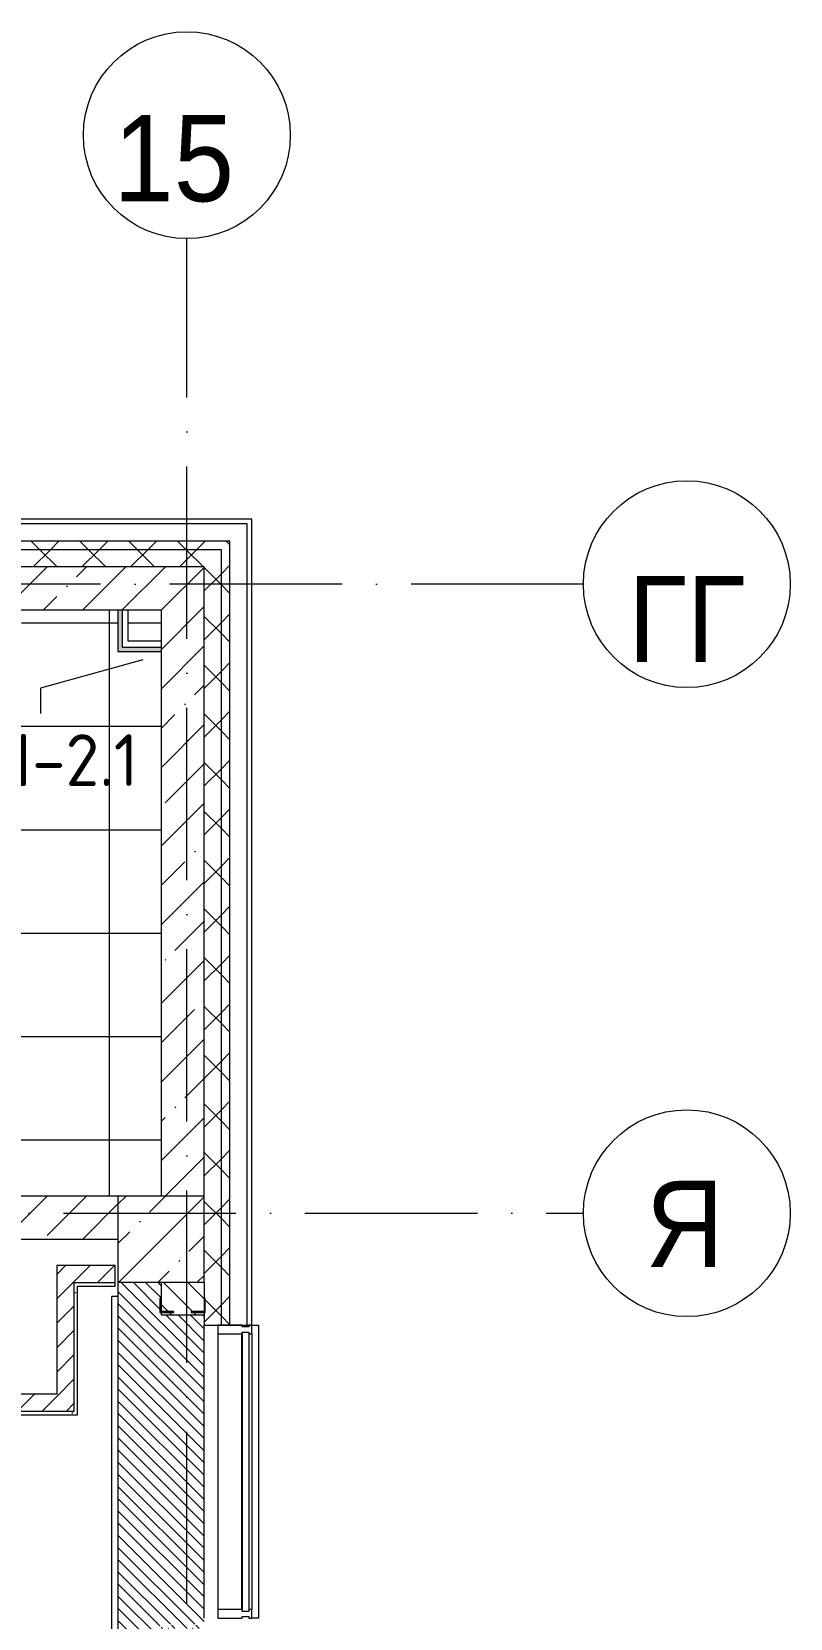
# Model space of a CAD drawing. Header units: millimetres. Extents: x -6467 to 106027, y -7090 to 195095.
# Drawn here: x 22550 to 26950, y 41631 to 50836 of the extents above; entities that cross this region are included whole.
import ezdxf

# ---------------------------------------------------------------- set-up
doc = ezdxf.new("R2010")
doc.units = ezdxf.units.MM
doc.linetypes.add('50_200_ШТРИХ_1Т_ш5_п1_п1_', pattern=[1400, 1000, -200, 0, -200])
for name, color, linetype, lineweight in [('A-FLOR', 7, 'Continuous', 9), ('A-GLAZ', 7, 'Continuous', 5), ('A-GLAZ-CWMG', 7, 'Continuous', 9), ('A-GLAZ-CWMG-1', 7, 'Continuous', 20), ('A-WALL', 7, 'Continuous', 5), ('A-WALL-FNSH-1', 7, 'Continuous', 5), ('A-WALL-IDEN', 7, 'Continuous', 9), ('I-WALL', 7, 'Continuous', 5), ('S-COLS', 7, 'Continuous', 9), ('S-COLS-1', 7, 'Continuous', 5)]:
    doc.layers.add(name, color=color, linetype=linetype, lineweight=lineweight)
for name, color, linetype, lineweight, true_color in [('A-FLOR-PATT-1', 7, 'Continuous', 5, 0xd61c12), ('A-GENM-1', 7, 'Continuous', 9, 0xaaaaaa), ('A-GENM-2', 7, 'Continuous', 20, 0xaaaaaa), ('A-WALL-1', 7, 'Continuous', 5, 0x77b143), ('I-WALL-1', 7, 'Continuous', 5, 0x787878), ('S-STRS-2', 7, 'Continuous', 5, 0xbfbfbf), ('Оси-1', 7, 'Continuous', 20, 0xaaaaaa), ('Оси-2', 7, 'Continuous', 9, 0xaaaaaa), ('Оси-3', 7, '50_200_ШТРИХ_1Т_ш5_п1_п1_', 9, 0xaaaaaa)]:
    doc.layers.add(name, color=color, linetype=linetype, lineweight=lineweight, true_color=true_color)
doc.styles.add('Arial', font='arial.ttf', dxfattribs={"width": 0.9, "height": 500})
doc.styles.add('GOST Common', font='', dxfattribs={"height": 300})
doc.styles.get('GOST Common').set_extended_font_data('GOST Common')
pattern_1 = [(45, (0, 0), (-228.0985, 228.0985), []), (45, (228.1, 0), (-228.0985, 228.0985), [403.225, -80.645, 6.706, -73.939])]
pattern_2 = [(45, (0, 0), (-141.42136, 141.42136), []), (135, (0, 0), (-141.42136, -141.42136), [])]
pattern_3 = [(0, (0, 0), (406.4, 101.6), [6.706, -298.094, 6.706, -298.094, -1625.6]), (0, (0, 0), (406.4, 101.6), [-609.6, 6.706, -602.894, 6.706, -298.094, -711.2]), (0, (0, 0), (406.4, 101.6), [-1524, 6.706, -196.494, 6.706, -501.294]), (120, (152.4, 50.8), (-291.18818, 301.15272), [6.706, -298.094, 6.706, -298.094, -1625.6]), (120, (152.4, 50.8), (-291.18818, 301.15272), [-609.6, 6.706, -602.894, 6.706, -298.094, -711.2]), (120, (152.4, 50.8), (-291.18818, 301.15272), [-1524, 6.706, -196.494, 6.706, -501.294]), (240, (203.2, 254), (-115.21182, -402.75272), [6.706, -298.094, 6.706, -298.094, -1625.6]), (240, (203.2, 254), (-115.21182, -402.75272), [-609.6, 6.706, -602.894, 6.706, -298.094, -711.2]), (240, (203.2, 254), (-115.21182, -402.75272), [-1524, 6.706, -196.494, 6.706, -501.294])]
pattern_4 = [(45, (0, 0), (-70.71068, 70.71068), [])]

# ---------------------------------------------------------------- blocks, each defined once
blk = doc.blocks.new('Прямоугольный импост - Импост структурный с накладкой - 180мм-22437098-АИ_План этажа Радиаторы_2')
at = {"layer": 'A-GLAZ-CWMG-1'}
for p, q in [((-50, 0), (-50, 17)), ((-50, 17), (0, 17)), ((-40, 0), (-50, 0)), ((-40, -40), (-40, 0)), ((0, 0), (-10, 0)), ((-10, 0), (-10, -40)), ((0, 17), (0, 0)), ((-50, -180), (-50, -40)), ((-50, -40), (-40, -40)), ((-10, -40), (0, -40)), ((0, -40), (0, -180)), ((0, -180), (-50, -180))]:
    blk.add_line(p, q, dxfattribs=at)
blk = doc.blocks.new('Прямоугольный импост - Импост структурный с накладкой - 180мм-22437099-АИ_План этажа Радиаторы_2')
at = {"layer": 'A-GLAZ-CWMG-1'}
for p, q in [((0, 17), (-50, 17)), ((-50, 17), (-50, 0)), ((-50, 0), (-40, 0)), ((-40, 0), (-40, -40)), ((-10, -40), (-10, 0)), ((-10, 0), (0, 0)), ((0, 0), (0, 17)), ((-40, -40), (-50, -40)), ((-50, -40), (-50, -180)), ((0, -40), (-10, -40)), ((0, -180), (0, -40)), ((-50, -180), (0, -180))]:
    blk.add_line(p, q, dxfattribs=at)
blk = doc.blocks.new('Прямоугольный импост - Импост структурный с накладкой - 180мм-22437089-АИ_План этажа Радиаторы_2')
at = {"layer": 'A-GLAZ-CWMG'}
for p, q in [((47650, 55111), (46050, 55111)), ((47650, 54931), (46050, 54931)), ((47650, 54914), (46050, 54914))]:
    blk.add_line(p, q, dxfattribs=at)
blk = doc.blocks.new('BSC_Колонна _Прямоугольная - 500х500-V336-АИ_План этажа Радиаторы_2')
at = {"layer": 'S-COLS-1'}
h = blk.add_hatch(dxfattribs=at)
h.set_pattern_fill('FP_231', color=256, style=0, pattern_type=2)
h.set_pattern_definition([(45, (-23300, -43831.04), (-228.0985, 228.0985), []), (45, (-23071.9, -43831.04), (-228.0985, 228.0985), [403.225, -80.645, 6.706, -73.939])])
h.paths.add_polyline_path([(-250, -250), (250, -250), (250, 250), (-250, 250)])
for p, q in [((250, 250), (-250, 250)), ((-250, 250), (-250, -250)), ((250, -250), (250, 250)), ((-250, -250), (250, -250))]:
    blk.add_line(p, q, dxfattribs=at)
blk = doc.blocks.new('Фахверк _газобетон торцы_390 - Фахверк _газобетон торцы_-25575775-АИ_План этажа Радиаторы_2')
at = {"layer": 'A-GENM-2'}
for p, q in [((89406, 11134.7), (89325, 11134.7)), ((89325, 11134.7), (89325, 11128.7)), ((89325, 11128.7), (89400, 11128.7)), ((89400, 11128.7), (89400, 11053.7)), ((89400, 11053.7), (89406, 11053.7)), ((89406, 11053.7), (89406, 11134.7)), ((89400, 10878.7), (89325, 10878.7)), ((89325, 10878.7), (89325, 10872.7)), ((89325, 10872.7), (89406, 10872.7)), ((89400, 10953.7), (89400, 10878.7)), ((89406, 10953.7), (89400, 10953.7)), ((89406, 10872.7), (89406, 10953.7))]:
    blk.add_line(p, q, dxfattribs=at)
blk = doc.blocks.new('Отлив_СКБ - Отлив витража-V389-АИ_План этажа Радиаторы_2')
at = {"layer": 'A-GLAZ'}
for p, q in [((0, 59), (0, 100)), ((1700, 100), (0, 100)), ((1700, 100), (1700, 59)), ((50, 2), (1650, 2)), ((1650, 0), (50, 0))]:
    blk.add_line(p, q, dxfattribs=at)
blk = doc.blocks.new('Ось сетки - Круг_Ø6_00__ISO-2_5_0_9K_-17386508-АИ_План этажа Радиаторы_2')
at = {"layer": 'Оси-1'}
blk.add_circle((0, 0), 3, dxfattribs=at)

msp = doc.modelspace()

# ---------------------------------------------------------------- hatches: boundary and pattern name
at = {"layer": 'A-FLOR-PATT-1'}
h = msp.add_hatch(dxfattribs=at)
h.set_pattern_fill('FP_360', color=256, style=0, pattern_type=2)
h.set_pattern_definition([(315, (23300, 41156.04), (35.3553, 35.3553), [])])
h.paths.add_polyline_path([(23550, 38731), (23549.5, 40520), (23475, 40520), (23475, 40526), (23375, 40526), (23375, 40520), (23294, 40520), (23294, 40601), (23300, 40601), (23300, 41516), (23294, 41516), (23294, 41597), (23375, 41597), (23375, 41591), (23300, 41591), (23300, 41571), (23550, 41571), (23550, 41591), (23475, 41591), (23475, 41597), (23550, 41597), (23550, 43391), (23300, 43391), (23300, 43405), (23294, 43405), (23294, 43486), (23300, 43486), (23300, 43581), (23050, 43581), (23050, 38731)])
at = {"layer": 'A-WALL'}
h = msp.add_hatch(dxfattribs=at)
h.set_pattern_fill('FP_125', color=256, style=0, pattern_type=2)
h.set_pattern_definition(pattern_2)
h.paths.add_polyline_path([(23650, 47831), (23700, 47831), (23700, 47881), (15800, 47881), (15800, 47831), (22760.4, 47831)])
h.paths.add_polyline_path([(14800, 47831), (14800, 47881), (13465, 47881), (13465, 47831), (14455.5, 47831)])
h.paths.add_polyline_path([(5600, 47831), (5600, 47881), (-2550, 47881), (-2550, 47831), (2828.5, 47831)])
h = msp.add_hatch(dxfattribs=at)
h.set_pattern_fill('FP_125', color=256, style=0, pattern_type=2)
h.set_pattern_definition(pattern_2)
h.paths.add_polyline_path([(23550, 47731), (23650, 47731), (23650, 47831), (15800, 47831), (15800, 47731), (22760.4, 47731)])
h.paths.add_polyline_path([(14800, 47731), (14800, 47831), (13465, 47831), (13465, 47731), (14455.5, 47731)])
h.paths.add_polyline_path([(5600, 47731), (5600, 47831), (-2450, 47831), (-2450, 47731), (2828.5, 47731)])
h = msp.add_hatch(dxfattribs=at)
h.set_pattern_fill('FP_125', color=256, style=0, pattern_type=2)
h.set_pattern_definition(pattern_2)
h.paths.add_polyline_path([(23650, 9581), (23700, 9581), (23700, 12031), (23650, 12031), (23650, 10950.9)])
h.paths.add_polyline_path([(23700, 13731), (23700, 15006), (23650, 15006), (23650, 13731)])
h.paths.add_polyline_path([(23700, 16706), (23700, 17906), (23650, 17906), (23650, 16706)])
h.paths.add_polyline_path([(23650, 19606), (23700, 19606), (23700, 20766), (23650, 20766)])
h.paths.add_polyline_path([(23700, 22466), (23700, 23666), (23650, 23666), (23650, 22466)])
h.paths.add_polyline_path([(23700, 25366), (23700, 26766), (23650, 26766), (23650, 25366)])
h.paths.add_polyline_path([(23700, 28466), (23700, 29666), (23650, 29666), (23650, 28466)])
h.paths.add_polyline_path([(23700, 31366), (23700, 32931), (23650, 32931), (23650, 31366)])
h.paths.add_polyline_path([(23700, 34631), (23700, 35831), (23650, 35831), (23650, 34631)])
h.paths.add_polyline_path([(23650, 37531), (23700, 37531), (23700, 38766), (23650, 38766), (23650, 37700.2)])
h.paths.add_polyline_path([(23650, 40466), (23700, 40466), (23700, 41631), (23650, 41631), (23650, 40516)])
h.paths.add_polyline_path([(23700, 43331), (23700, 47831), (23650, 47831), (23650, 43331)])
h = msp.add_hatch(dxfattribs=at)
h.set_pattern_fill('FP_1', color=256, style=0, pattern_type=2)
h.set_pattern_definition(pattern_1)
h.paths.add_polyline_path([(23050, 47481), (23550, 47481), (23550, 47731), (15800, 47731), (15800, 47481), (22760.4, 47481)])
h.paths.add_polyline_path([(14600, 47481), (14800, 47481), (14800, 47731), (14600, 47731), (14600, 47555.3)])
h = msp.add_hatch(dxfattribs=at)
h.set_pattern_fill('FP_125', color=256, style=0, pattern_type=2)
h.set_pattern_definition(pattern_2)
h.paths.add_polyline_path([(23650, 9481), (23650, 12031), (23550, 12031), (23550, 9481)])
h.paths.add_polyline_path([(23550, 13731), (23650, 13731), (23650, 15006), (23550, 15006), (23550, 13766.6)])
h.paths.add_polyline_path([(23590.9, 16706), (23650, 16706), (23650, 17906), (23550, 17906), (23550, 16706)])
h.paths.add_polyline_path([(23550, 19606), (23650, 19606), (23650, 20766), (23550, 20766)])
h.paths.add_polyline_path([(23550, 22466), (23650, 22466), (23650, 23666), (23550, 23666), (23550, 22531)])
h.paths.add_polyline_path([(23550, 25366), (23650, 25366), (23650, 26766), (23550, 26766), (23550, 26231)])
h.paths.add_polyline_path([(23550, 28466), (23650, 28466), (23650, 29666), (23550, 29666), (23550, 29253.1)])
h.paths.add_polyline_path([(23650, 31366), (23650, 32931), (23550, 32931), (23550, 31366)])
h.paths.add_polyline_path([(23550, 34631), (23650, 34631), (23650, 35831), (23550, 35831), (23550, 34884.5)])
h.paths.add_polyline_path([(23550, 37531), (23650, 37531), (23650, 38766), (23550, 38766), (23550, 37700.2)])
h.paths.add_polyline_path([(23550, 40466), (23650, 40466), (23650, 41631), (23550, 41631), (23550, 40516)])
h.paths.add_polyline_path([(23650, 43331), (23650, 47731), (23550, 47731), (23550, 43331)])
h = msp.add_hatch(dxfattribs=at)
h.set_pattern_fill('FP_1', color=256, style=0, pattern_type=2)
h.set_pattern_definition(pattern_1)
h.paths.add_polyline_path([(23300, 44081), (23550, 44081), (23550, 47481), (23300, 47481), (23300, 44739.5)])
h = msp.add_hatch(dxfattribs=at)
h.set_pattern_fill('FP_1', color=256, style=0, pattern_type=2)
h.set_pattern_definition(pattern_1)
h.paths.add_polyline_path([(23050, 43831), (23050, 44081), (16670, 44081), (16670, 43831), (22760.4, 43831)])
h.paths.add_polyline_path([(14750, 43831), (15020, 43831), (15020, 44081), (14600, 44081), (14600, 43831), (14627.5, 43831)])
at = {"layer": 'A-WALL-1'}
for points in [[(23075, 47266), (23075, 47481), (23050, 47481), (23050, 47266)], [(23300, 47241), (23300, 47266), (23050, 47266), (23050, 47241)]]:
    msp.add_hatch(color=256, dxfattribs=at).paths.add_polyline_path(points)
at = {"layer": 'I-WALL'}
h = msp.add_hatch(dxfattribs=at)
h.set_pattern_fill('FP_4', color=256, style=0, pattern_type=2)
h.set_pattern_definition(pattern_4)
h.paths.add_polyline_path([(22694.8, 42831), (22794.8, 42831), (22794.8, 43677), (22694.8, 43677), (22694.8, 42931)])
h = msp.add_hatch(dxfattribs=at)
h.set_pattern_fill('FP_4', color=256, style=0, pattern_type=2)
h.set_pattern_definition(pattern_4)
h.paths.add_polyline_path([(23034.8, 43577), (23034.8, 43677), (22794.8, 43677), (22794.8, 43577), (22814.8, 43577)])
h = msp.add_hatch(dxfattribs=at)
h.set_pattern_fill('FP_2', color=256, style=0, pattern_type=2)
h.set_pattern_definition([(135, (0, 0), (-70.71068, -70.71068), [])])
h.paths.add_polyline_path([(23550, 10031), (23550, 11971), (23300, 11971), (23300, 10031)])
h.paths.add_polyline_path([(23550, 13791), (23550, 13931), (23300, 13931), (23300, 13791)])
h.paths.add_polyline_path([(23300, 14431), (23550, 14431), (23550, 14946), (23300, 14946), (23300, 14470.5)])
h.paths.add_polyline_path([(23300, 16766), (23550, 16766), (23550, 17231), (23300, 17231)])
h.paths.add_polyline_path([(23550, 17731), (23550, 17846), (23300, 17846), (23300, 17731), (23326.6, 17731)])
h.paths.add_polyline_path([(23550, 19666), (23550, 20706), (23300, 20706), (23300, 19666)])
h.paths.add_polyline_path([(23550, 22526), (23550, 22531), (23300, 22531), (23300, 22526)])
h.paths.add_polyline_path([(23416.9, 23031), (23550, 23031), (23550, 23606), (23300, 23606), (23300, 23031)])
h.paths.add_polyline_path([(23550, 25426), (23550, 26231), (23300, 26231), (23300, 25426)])
h.paths.add_polyline_path([(23300, 28526), (23550, 28526), (23550, 29606), (23300, 29606), (23300, 29253.1)])
h.paths.add_polyline_path([(23300, 31426), (23550, 31426), (23550, 32231), (23300, 32231), (23300, 32068.8)])
h.paths.add_polyline_path([(23525.8, 32731), (23550, 32731), (23550, 32871), (23300, 32871), (23300, 32731)])
h.paths.add_polyline_path([(23550, 34691), (23550, 35771), (23300, 35771), (23300, 34691)])
h.paths.add_polyline_path([(23550, 37591), (23550, 38051.5), (23300, 38051.5), (23300, 37591)])
h.paths.add_polyline_path([(23550, 38086.5), (23550, 38231), (23300, 38231), (23300, 38086.5)])
h.paths.add_polyline_path([(23300, 40526), (23550, 40526), (23550, 41571), (23300, 41571)])
h.paths.add_polyline_path([(23550, 43391), (23550, 43581), (23300, 43581), (23300, 43391)])
h = msp.add_hatch(dxfattribs=at)
h.set_pattern_fill('FP_4', color=256, style=0, pattern_type=2)
h.set_pattern_definition(pattern_4)
h.paths.add_polyline_path([(22694.8, 42831), (22694.8, 42931), (20792.5, 42931), (20792.5, 42831), (21099.4, 42831)])
at = {"layer": 'I-WALL-1'}
h = msp.add_hatch(dxfattribs=at)
h.set_pattern_fill('FP_3', color=256, style=0, pattern_type=2)
h.set_pattern_definition(pattern_3)
h.paths.add_polyline_path([(22794.8, 42811), (22814.8, 42811), (22814.8, 43577), (22794.8, 43577), (22794.8, 42831)])
h = msp.add_hatch(dxfattribs=at)
h.set_pattern_fill('FP_3', color=256, style=0, pattern_type=2)
h.set_pattern_definition(pattern_3)
h.paths.add_polyline_path([(23034.8, 43557), (23034.8, 43577), (22814.8, 43577), (22814.8, 43557)])
h = msp.add_hatch(dxfattribs=at)
h.set_pattern_fill('FP_3', color=256, style=0, pattern_type=2)
h.set_pattern_definition(pattern_3)
h.paths.add_polyline_path([(22694.8, 42811), (22794.8, 42811), (22794.8, 42831), (20772.5, 42831), (20772.5, 42811), (21099.4, 42811)])
at = {"layer": 'S-STRS-2'}
h = msp.add_hatch(dxfattribs=at)
h.set_pattern_fill('FP_24', color=256, style=0, pattern_type=2)
h.set_pattern_definition([(180, (21800, 45006.04), (7e-14, -600), []), (270, (21800, 45006.04), (600, 4e-14), [])])
h.paths.add_polyline_path([(21800, 44081), (23300, 44081), (23300, 47241), (23050, 47241), (23050, 47481), (21800, 47481), (21800, 47411), (22484.1, 47410.4), (22488.9, 47408.4), (22498.3, 47396.2), (22496.3, 47381), (22484.1, 47371.7), (22478.9, 47371), (21800, 47371), (21800.8, 45862.1), (21845, 45860.8), (21845, 45852.4), (21800, 45852.4), (21800, 45702.1), (21845, 45700.8), (21845, 45692.4), (21800, 45692.4), (21800, 45581.1), (21815.7, 45579), (21818, 45573.4), (21818.9, 45556.3), (21815.6, 45543.1), (21810.5, 45541.1), (21800, 45541.1), (21800, 44191), (22303.1, 44190.4), (22312.1, 44185.2), (22317.3, 44176.2), (22315.3, 44161), (22303.1, 44151.7), (22298, 44151), (21800, 44151)])
h.paths.add_polyline_path([(21870.2, 46004.3), (21875.6, 45993.7), (21878.2, 45989.9), (21872.7, 46000.9), (21870.5, 46003.9)])
h.paths.add_polyline_path([(21889.5, 45587.6), (21883.1, 45581.4), (21874.5, 45578.8), (21860, 45580.2), (21852, 45585.1), (21850, 45590.2), (21852.1, 45967.2), (21852.5, 45970.8), (21845.5, 45976.5), (21825, 45987.9), (21817.2, 45987.9), (21815.9, 46001.1), (21818.3, 46016.1), (21825, 46016.2), (21826.1, 46019.7), (21848.1, 46016.1), (21865.2, 46008.3), (21880.6, 45993.2), (21885.2, 45983.5), (21890, 45964.4), (21890, 45590.2)])
h.paths.add_polyline_path([(23110, 47301), (23300, 47301), (23300, 47481), (23110, 47479)])

# ---------------------------------------------------------------- linework, layer by layer
at = {"layer": 'A-FLOR'}
for p, q in [((23050, 43581), (23050, 38731)), ((23550, 41631), (23550, 43331))]:
    msp.add_line(p, q, dxfattribs=at)
at = {"layer": 'A-WALL'}
for p, q in [((23800, 47981), (15737, 47981)), ((23800, 43331), (23800, 47981)), ((23700, 47881), (15800, 47881)), ((23700, 43331), (23700, 47881)), ((23650, 47831), (15800, 47831)), ((23650, 43331), (23650, 47831)), ((23550, 47731), (15800, 47731)), ((23550, 44081), (23550, 47731)), ((15800, 47481), (23300, 47481)), ((23075, 47481), (23075, 47266)), ((23110, 47301), (23110, 47481)), ((23300, 47481), (23300, 44081)), ((23075, 47266), (23300, 47266)), ((23300, 47301), (23110, 47301)), ((23050, 44081), (17120, 44081)), ((16675, 43831), (23050, 43831)), ((22794.8, 43577), (22794.8, 42831)), ((23034.8, 43577), (22794.8, 43577)), ((23300, 43581), (23300, 43391)), ((23015, 38791), (23015, 43497)), ((23050, 43497), (23015, 43497)), ((23300, 43391), (23550, 43391)), ((22794.8, 42831), (20792.5, 42831))]:
    msp.add_line(p, q, dxfattribs=at)
at = {"layer": 'A-WALL-FNSH-1'}
for p, q in [((23827, 48008), (15737, 48008)), ((23827, 43331), (23827, 48008)), ((23050, 47481), (23050, 47241)), ((23050, 47241), (23300, 47241)), ((22694.8, 43677), (22694.8, 42931)), ((23034.8, 43677), (22694.8, 43677)), ((23034.8, 43557), (23034.8, 43677)), ((22814.8, 42811), (22814.8, 43557)), ((22814.8, 43557), (23034.8, 43557)), ((23550, 43581), (23550, 43331)), ((23550, 43331), (23827, 43331)), ((22694.8, 42931), (20892.5, 42931)), ((20772.5, 42811), (22814.8, 42811))]:
    msp.add_line(p, q, dxfattribs=at)
at = {"layer": 'A-WALL-IDEN'}
for p, q in [((23195.1, 47192.1), (22600.1, 47027.6)), ((22600.1, 47027.6), (22600.1, 46880.4))]:
    msp.add_line(p, q, dxfattribs=at)
at = {"layer": 'Оси-3'}
for p, q in [((23450, -5889.7), (23450, 49636.1)), ((25750, 47631), (-5267.3, 47631)), ((-5267.3, 43981), (25750, 43981))]:
    msp.add_line(p, q, dxfattribs=at)

# ---------------------------------------------------------------- block references
at = {"layer": 'A-GENM-1', "rotation": 270.0000000000001}
msp.add_blockref('Фахверк _газобетон торцы_390 - Фахверк _газобетон торцы_-25575775-АИ_План этажа Радиаторы_2', (12421.3, 132811), dxfattribs=at)
at = {"layer": 'A-GLAZ', "rotation": 269.9999999999997}
msp.add_blockref('Отлив_СКБ - Отлив витража-V389-АИ_План этажа Радиаторы_2', (23768, 43331), dxfattribs=at)
at = {"layer": 'A-GLAZ-CWMG', "extrusion": (0, 0, -1), "rotation": 90.00000000000281}
msp.add_blockref('Прямоугольный импост - Импост структурный с накладкой - 180мм-22437098-АИ_План этажа Радиаторы_2', (-23810, 43331), dxfattribs=at)
at = {"layer": 'A-GLAZ-CWMG'}
for name, p, rotation in [('Прямоугольный импост - Импост структурный с накладкой - 180мм-22437089-АИ_План этажа Радиаторы_2', (78741, -4369), 89.99999999999899), ('Прямоугольный импост - Импост структурный с накладкой - 180мм-22437099-АИ_План этажа Радиаторы_2', (23810, 41631), 269.9999999999972)]:
    msp.add_blockref(name, p, dxfattribs=dict(at, rotation=rotation))
at = {"layer": 'S-COLS'}
msp.add_blockref('BSC_Колонна _Прямоугольная - 500х500-V336-АИ_План этажа Радиаторы_2', (23300, 43831), dxfattribs=at)
at = {"layer": 'Оси-1', "xscale": 199.9999999999999, "yscale": 199.9999999999999, "zscale": 199.9999999999999}
msp.add_blockref('Ось сетки - Круг_Ø6_00__ISO-2_5_0_9K_-17386508-АИ_План этажа Радиаторы_2', (23450, 50236.1), dxfattribs=at)
for p, rotation in [((26350, 47631), 89.9999999999998), ((26350, 43981), 269.9999999999995)]:
    msp.add_blockref('Ось сетки - Круг_Ø6_00__ISO-2_5_0_9K_-17386508-АИ_План этажа Радиаторы_2', p, dxfattribs=dict(at, rotation=rotation))

# ---------------------------------------------------------------- texts
at = {"layer": 'A-WALL-IDEN', "insert": (22594.1, 46760), "char_height": 300, "width": 1190, "attachment_point": 2, "line_spacing_factor": 1.022766, "style": 'GOST Common'}
msp.add_mtext('\\pxqc,t0.26667,0.53333,0.8,1.06667,1.33333,1.6,1.86667,2.13333,2.4,2.66667,2.93333,3.2,3.46667,3.73333,4,4.26667,4.53333,4.8,5.06667,5.33333,5.6,5.86667,6.13333,6.4,6.66667,6.93333,7.2,7.46667,7.73333,8,8.26667,8.53333;{ЗШ-2.1}', dxfattribs=at)
at = {"layer": 'Оси-2', "char_height": 500, "attachment_point": 5, "line_spacing_factor": 0.936439, "style": 'Arial'}
for s, insert, width in [('\\pxqc,t4.572,9.144,13.716,18.288,22.86,27.432,32.004,36.576,41.148,45.72,50.292,54.864,59.436,64.008,68.58,73.152,77.724,82.296,86.868,91.44,96.012,100.584,105.156,109.728,114.3,118.872,123.444,128.016,132.588,137.16,141.732,146.304;{15}', (23374, 50098.6), 702), ('\\pxqc,t4.572,9.144,13.716,18.288,22.86,27.432,32.004,36.576,41.148,45.72,50.292,54.864,59.436,64.008,68.58,73.152,77.724,82.296,86.868,91.44,96.012,100.584,105.156,109.728,114.3,118.872,123.444,128.016,132.588,137.16,141.732,146.304;{ГГ}', (26349.8, 47428.2), 702), ('\\pxqc,t4.572,9.144,13.716,18.288,22.86,27.432,32.004,36.576,41.148,45.72,50.292,54.864,59.436,64.008,68.58,73.152,77.724,82.296,86.868,91.44,96.012,100.584,105.156,109.728,114.3,118.872,123.444,128.016,132.588,137.16,141.732,146.304;{Я}', (26338.5, 43919.3), 464.4)]:
    msp.add_mtext(s, dxfattribs=dict(at, insert=insert, width=width))

doc.saveas('drawing.dxf')
